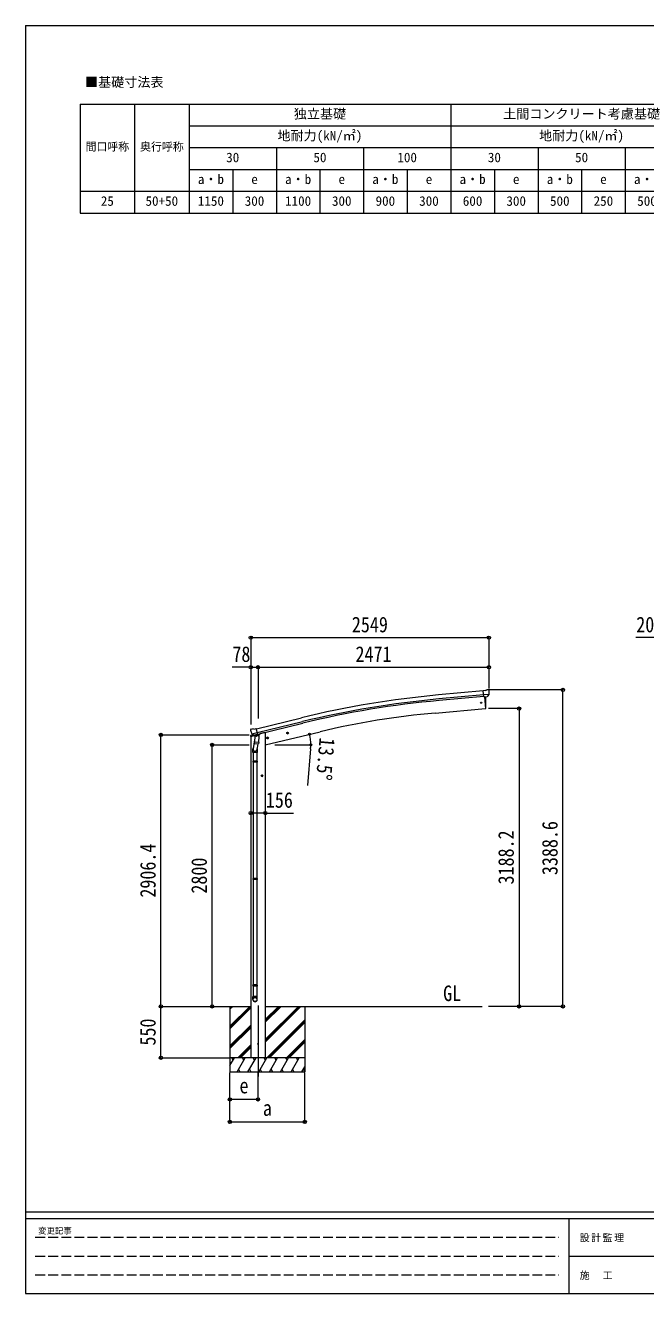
# Model space of a CAD drawing. Units: millimetres at full size, with parts at other scales. Extents: x -9783 to 9892, y -6828 to 6752.
# Drawn here: x -9783 to -3146, y -6828 to 6752 of the extents above; entities that cross this region are included whole.
import ezdxf
from ezdxf.enums import TextEntityAlignment as Align

# ---------------------------------------------------------------- set-up
doc = ezdxf.new("R2010")
doc.units = ezdxf.units.MM
doc.header["$LTSCALE"] = 35
doc.header["$PDMODE"] = 32
doc.header["$PDSIZE"] = 35
doc.linetypes.add('DASHED3', pattern=[4, 3, -1])
for name, color, linetype, lineweight in [('0-0_0', 7, 'Continuous', 9), ('0-1_本体', 4, 'Continuous', 9), ('0-2_部品', 7, 'Continuous', 9), ('0-8_PARTS2', 2, 'Continuous', 9), ('0-A_寸法', 6, 'Continuous', 9), ('1-0_FRAME', 7, 'Continuous', 18), ('F-0_240', 7, 'Continuous', 9)]:
    doc.layers.add(name, color=color, linetype=linetype, lineweight=lineweight)
doc.styles.add('ＭＳ ゴシック', font='')
doc.styles.get('ＭＳ ゴシック').set_extended_font_data('MS Gothic')

msp = doc.modelspace()

# ---------------------------------------------------------------- linework, layer by layer
at = {"layer": '0-0_0', "color": 6}
for p, q in [((-4030.98, -3752.34), (-4030.98, -363.74)), ((-4500, -564.14), (-4500, -3752.34))]:
    msp.add_line(p, q, dxfattribs=at)
at = {"layer": '0-0_0'}
for p, q in [((-7968.03, -3752.34), (-7371.69, -3752.34)), ((-7593.94, -3752.34), (-7593.94, -4452.34)), ((-7593.94, -3963.56), (-7382.71, -3752.34)), ((-7593.94, -3779.72), (-7566.56, -3752.34)), ((-7593.94, -3765.58), (-7580.7, -3752.34)), ((-7593.94, -3977.71), (-7371.69, -3755.46)), ((-7593.94, -3991.85), (-7371.69, -3769.6)), ((-7216.19, -3752.34), (-4894.1, -3752.34)), ((-7216.19, -4134.6), (-6833.93, -3752.34)), ((-7216.19, -4106.31), (-6862.21, -3752.34)), ((-7216.19, -4120.45), (-6848.07, -3752.34)), ((-7216.19, -3922.47), (-7046.06, -3752.34)), ((-7216.19, -3908.32), (-7060.2, -3752.34)), ((-7216.19, -3894.18), (-7074.34, -3752.34)), ((-6793.94, -3752.34), (-6793.94, -4452.34)), ((-7200.08, -4302.34), (-6793.94, -3896.2)), ((-7185.94, -4302.34), (-6793.94, -3910.34)), ((-7171.8, -4302.34), (-6793.94, -3924.48)), ((-7593.94, -4175.69), (-7371.69, -3953.45)), ((-7593.94, -4189.84), (-7371.69, -3967.59)), ((-7593.94, -4203.98), (-7371.69, -3981.73)), ((-7508.45, -4302.34), (-7371.69, -4165.58)), ((-7494.31, -4302.34), (-7371.69, -4179.72)), ((-7480.17, -4302.34), (-7371.69, -4193.86)), ((-6987.95, -4302.34), (-6793.94, -4108.33)), ((-6973.81, -4302.34), (-6793.94, -4122.47)), ((-6959.67, -4302.34), (-6793.94, -4136.61)), ((-7593.94, -4386.17), (-7545.54, -4302.33)), ((-6793.94, -4302.34), (-7593.94, -4302.34)), ((-7560.54, -4328.32), (-7575.54, -4302.33)), ((-7516.68, -4452.33), (-7430.07, -4302.34)), ((-7445.07, -4328.32), (-7460.08, -4302.34)), ((-7401.21, -4452.34), (-7314.6, -4302.34)), ((-7329.6, -4328.32), (-7344.6, -4302.34)), ((-7285.74, -4452.34), (-7199.13, -4302.34)), ((-7214.13, -4328.32), (-7229.13, -4302.33)), ((-7170.27, -4452.34), (-7083.66, -4302.34)), ((-7098.66, -4328.32), (-7113.66, -4302.34)), ((-7054.8, -4452.34), (-6968.19, -4302.34)), ((-6998.19, -4302.34), (-6983.19, -4328.32)), ((-6939.32, -4452.34), (-6852.72, -4302.34)), ((-6867.72, -4328.32), (-6882.72, -4302.34)), ((-7593.94, -4452.34), (-6793.94, -4452.34)), ((-7501.68, -4426.36), (-7486.68, -4452.33)), ((-7386.21, -4426.35), (-7371.21, -4452.34)), ((-7270.74, -4426.36), (-7255.74, -4452.34)), ((-7155.27, -4426.36), (-7140.27, -4452.34)), ((-7039.8, -4426.36), (-7024.8, -4452.34)), ((-6924.33, -4426.36), (-6909.33, -4452.34)), ((-6823.85, -4452.34), (-6793.94, -4400.53)), ((-6808.86, -4426.36), (-6793.86, -4452.34))]:
    msp.add_line(p, q, dxfattribs=at)
at = {"layer": '0-1_本体'}
for p, q in [((-4884.32, -374.53), (-5361.63, -417.81)), ((-4880.55, -417.53), (-5357.74, -460.79)), ((-4879.09, -434.31), (-5356.22, -477.57)), ((-4871.87, -436.52), (-4860.7, -564.12)), ((-7311.17, -778.74), (-6828.29, -661.26)), ((-5398.65, -611.19), (-4860.7, -564.12)), ((-7301.09, -820.71), (-6818.09, -703.2)), ((-7297.16, -837.09), (-6814.11, -719.56)), ((-7215.69, -952.34), (-6630.02, -811.73)), ((-7371.19, -862.04), (-7371.19, -4302.34)), ((-7215.69, -822.34), (-7215.69, -4302.34))]:
    msp.add_line(p, q, dxfattribs=at)
at = {"layer": '0-1_本体', "color": 6}
msp.add_line((-7215.69, -1682.52), (-7371.69, -1682.52), dxfattribs=at)
at = {"layer": '0-1_本体'}
msp.add_lwpolyline([(-7215.69, -822.34), (-7235.69, -822.34), (-7269.2, -830.38)], dxfattribs=at)
for centre, radius, start, end in [((-4456.93, -10407.73), 10030.81, 95.17465, 103.67464), ((-4456.93, -10407.73), 9987.65, 95.17465, 103.67464), ((-4456.93, -10407.73), 9970.81, 95.17465, 103.67464), ((-4665.03, -8996.51), 8417.35, 95.00001, 103.5)]:
    msp.add_arc(centre, radius, start, end, dxfattribs=at)
at = {"layer": '0-2_部品'}
for p, q in [((-4857.93, -370.08), (-4884.5, -372.41)), ((-4878.84, -437.07), (-4884.5, -372.41)), ((-4857.93, -370.08), (-4846.22, -363.32)), ((-4831.31, -361.73), (-4844.98, -362.93)), ((-4822.18, -367.48), (-4827.66, -362.88)), ((-4821.11, -369.53), (-4821, -370.87)), ((-4821.64, -412.37), (-4880.55, -417.53)), ((-4868.88, -436.2), (-4878.84, -437.07)), ((-4871.87, -436.46), (-4860.71, -564.06)), ((-4835.28, -433.26), (-4842.98, -433.93)), ((-4832.89, -431.86), (-4821.95, -412.92)), ((-4860.71, -564.06), (-4858.65, -563.81)), ((-7373.13, -794.32), (-7372.85, -795.47)), ((-7368.91, -785.75), (-7372.77, -792.04)), ((-7365.81, -783.5), (-7352.63, -780.33)), ((-7338.07, -783.01), (-7351.33, -780.31)), ((-7338.07, -783.01), (-7312.14, -776.78)), ((-7374.25, -862.66), (-7331.55, -852.4)), ((-7374.25, -855.77), (-7374.25, -862.66)), ((-7345.75, -846.56), (-7371.95, -852.85)), ((-7359.07, -834.63), (-7301.57, -820.82)), ((-7342.22, -849.54), (-7358.6, -835.05)), ((-7330.63, -899.06), (-7346.54, -995.23)), ((-7339.51, -850.11), (-7331.99, -848.3)), ((-7338.68, -850), (-7337.15, -849.63)), ((-7337.15, -849.63), (-7300.44, -840.82)), ((-7335.31, -849.86), (-7335.36, -850.6)), ((-7334.6, -851.64), (-7308.79, -858.08)), ((-7333.22, -936.29), (-7332.35, -923.83)), ((-7332.82, -937.65), (-7332.83, -937.65)), ((-7327.69, -856.99), (-7332.36, -923.83)), ((-7286.67, -927.02), (-7332.36, -923.83)), ((-7331.38, -938.43), (-7289.68, -941.35)), ((-7282, -860.18), (-7327.69, -856.99)), ((-7325.91, -853.81), (-7326.14, -857.1)), ((-7306.39, -842.65), (-7307.42, -857.25)), ((-7295.11, -940.97), (-7305.84, -1004.55)), ((-7300.44, -840.82), (-7298.91, -840.46)), ((-7297.36, -838.35), (-7296.42, -838.42)), ((-7296.42, -838.42), (-7283.1, -853.73)), ((-7292.42, -843.01), (-7273.53, -838.48)), ((-7286.69, -927.02), (-7287.57, -939.72)), ((-7286.67, -927.02), (-7282, -860.18)), ((-7283.1, -853.73), (-7283.54, -860.08)), ((-7269.7, -830.3), (-7269.7, -833.61)), ((-7201.38, -879.88), (-7181.93, -875.21)), ((-7196.82, -872.1), (-7198.96, -879.29)), ((-7189.53, -870.35), (-7196.82, -872.1)), ((-7189.32, -887.27), (-7193.99, -867.82)), ((-7184.36, -875.79), (-7189.53, -870.35)), ((-7186.49, -882.99), (-7184.36, -875.79)), ((-6987.46, -828.52), (-6968.01, -823.85)), ((-6982.9, -820.74), (-6985.03, -827.94)), ((-6975.6, -818.99), (-6982.9, -820.74)), ((-6975.4, -835.91), (-6980.07, -816.46)), ((-6970.44, -824.43), (-6975.6, -818.99)), ((-6972.57, -831.63), (-6970.44, -824.43)), ((-7348.69, -1032.39), (-7348.69, -998.04)), ((-7302.69, -1032.39), (-7348.69, -1032.39)), ((-7346.69, -1032.39), (-7346.69, -1126.39)), ((-7304.69, -1032.39), (-7304.69, -1126.39)), ((-7302.69, -997.74), (-7302.69, -1032.39)), ((-7348.69, -1128.39), (-7347.69, -1126.39)), ((-7302.69, -1128.39), (-7348.69, -1128.39)), ((-7302.69, -1136.39), (-7348.69, -1136.39)), ((-7303.69, -1126.39), (-7347.69, -1126.39)), ((-7303.69, -1138.39), (-7347.69, -1138.39)), ((-7346.69, -1138.39), (-7346.69, -2382.58)), ((-7304.69, -1138.39), (-7304.69, -2382.58)), ((-7302.69, -1128.39), (-7303.69, -1126.39)), ((-7302.69, -1136.39), (-7303.69, -1138.39)), ((-7302.69, -1128.39), (-7302.69, -1136.39)), ((-7240.19, -1282.45), (-7260.19, -1282.45)), ((-7250.19, -1274.95), (-7256.69, -1278.7)), ((-7256.69, -1278.7), (-7256.69, -1286.21)), ((-7256.69, -1286.21), (-7250.19, -1289.96)), ((-7250.19, -1292.45), (-7250.19, -1272.45)), ((-7243.69, -1278.7), (-7250.19, -1274.95)), ((-7348.69, -2384.58), (-7347.69, -2382.58)), ((-7302.69, -2384.58), (-7348.69, -2384.58)), ((-7302.69, -2392.58), (-7348.69, -2392.58)), ((-7303.69, -2382.58), (-7347.69, -2382.58)), ((-7303.69, -2394.58), (-7347.69, -2394.58)), ((-7346.69, -2394.58), (-7346.69, -3522.77)), ((-7304.69, -2394.58), (-7304.69, -3522.77)), ((-7302.69, -2384.58), (-7303.69, -2382.58)), ((-7302.69, -2392.58), (-7303.69, -2394.58)), ((-7302.69, -2384.58), (-7302.69, -2392.58)), ((-7348.69, -3524.77), (-7347.69, -3522.77)), ((-7302.69, -3524.77), (-7348.69, -3524.77)), ((-7303.69, -3522.77), (-7347.69, -3522.77)), ((-7302.69, -3524.77), (-7303.69, -3522.77)), ((-7302.69, -3524.77), (-7302.69, -3532.77)), ((-7302.69, -3532.77), (-7348.69, -3532.77)), ((-7348.69, -3678.91), (-7348.69, -3644.77)), ((-7302.69, -3644.77), (-7348.69, -3644.77)), ((-7303.69, -3534.77), (-7347.69, -3534.77)), ((-7346.69, -3534.77), (-7346.69, -3644.77)), ((-7304.69, -3534.77), (-7304.69, -3644.77)), ((-7302.69, -3532.77), (-7303.69, -3534.77)), ((-7302.69, -3678.91), (-7302.69, -3644.77))]:
    msp.add_line(p, q, dxfattribs=at)
for points in [[(-4868.88, -436.2), (-4868.61, -436.27), (-4843.24, -434.05), (-4842.98, -433.93)], [(-4821.56, -411.74), (-4821.85, -412.73), (-4821.95, -412.92)], [(-7306.71, -842.23), (-7296.99, -839.9), (-7312.14, -776.78)], [(-7359.34, -834.05), (-7358.76, -834.9), (-7358.6, -835.05)], [(-7306.71, -842.23), (-7306.95, -842.38), (-7331.71, -848.33), (-7331.99, -848.3)], [(-7198.96, -879.29), (-7193.79, -884.74), (-7186.49, -882.99)], [(-6985.03, -827.94), (-6979.87, -833.38), (-6972.57, -831.63)], [(-7348.69, -1128.39), (-7348.69, -1136.39), (-7347.69, -1138.39)], [(-7250.19, -1289.96), (-7243.69, -1286.21), (-7243.69, -1278.7)], [(-7348.69, -2384.58), (-7348.69, -2392.58), (-7347.69, -2394.58)], [(-7348.69, -3524.77), (-7348.69, -3532.77), (-7347.69, -3534.77)]]:
    msp.add_lwpolyline(points, dxfattribs=at)
for centre, radius in [((-4906.39, -500.8), 6.5), ((-7191.66, -877.54), 8.5), ((-7191.66, -877.54), 7.7), ((-7191.66, -877.54), 6.5), ((-6977.74, -826.18), 8.5), ((-6977.74, -826.18), 7.7), ((-6977.74, -826.18), 6.5), ((-7250.19, -1282.45), 8.5), ((-7250.19, -1282.45), 7.7), ((-7250.19, -1282.45), 6.5)]:
    msp.add_circle(centre, radius, dxfattribs=at)
at = {"layer": '0-2_部品', "color": 4}
msp.add_circle((-7293.69, -4152.34), 4.5, dxfattribs=at)
at = {"layer": '0-2_部品'}
for centre, radius, start, end in [((-4844.72, -365.92), 3, 95, 120), ((-4830.88, -366.71), 5, 50.00648, 94.99352), ((-5022.62, -388.51), 202.4, 353.4085, 5), ((-5754.47, -508.25), 900, 356.63919, 4.64986), ((-4859.02, -560.83), 3, 277, 356.63919), ((-7176.05, -748.22), 202.4, 193.5, 205.09125), ((-7364.65, -788.36), 5, 103.5, 148.5), ((-7351.93, -783.25), 3, 78.5, 103.5), ((-7371.25, -855.77), 3, 103.5, 180), ((-7338.79, -849.52), 0.5, 248.23754, 283.5), ((-7335.81, -849.83), 0.5, 356, 103.5), ((-7334.36, -850.67), 1, 176, 256), ((-7331.28, -936.47), 1.95, 175.04017, 217.47766), ((-7331.24, -936.44), 2, 217.40962, 266), ((-7308.44, -857.11), 1.03, 250.03897, 351.96569), ((-7305.8, -842.73), 0.604, 100.59842, 172.20595), ((-7299.03, -839.97), 0.5, 283.5, 318.76246), ((-7289.54, -939.35), 2, 266, 349.46843), ((-7274.7, -833.61), 5, 283.5, 0), ((-7318.69, -998.04), 30, 177.45142, 180)]:
    msp.add_arc(centre, radius, start, end, dxfattribs=at)
for centre, major_axis, ratio, start_param, end_param in [((-4816.79, -365.48), (-15.35, 3.44), 0.101033, 5.97514262, 5.97537366), ((-4824.11, -369.78), (2.71, -1.31), 0.997474, 0.53665673, 1.32256522), ((-4835.54, -430.26), (1.62, -2.54), 0.997631, 5.80419048, 5.89294842), ((-4835.61, -430.15), (-3.5, 2.17), 0.650902, 2.11455212, 2.18736272), ((-4835.49, -430.35), (1.62, -2.54), 0.997631, 5.96575902, 6.76218013), ((-7370.21, -793.61), (-1.57, -2.57), 0.99628, 4.71238898, 5.49965061), ((-7340.23, -847.28), (-0.73, -2.92), 0.997631, 5.80419048, 6.60061159), ((-7340.18, -847.06), (2.63, 3.16), 0.650902, 4.09582259, 4.16863319), ((-7340.21, -847.18), (-0.73, -2.92), 0.997631, 0.39023689, 0.47899483), ((-7325.69, -997.74), (23, 0), 0.996195, 2.55602575, 6.56630284), ((-7325.69, -997.74), (21, 0), 0.996195, 2.93491471, 5.95123941), ((-7325.69, -3677.17), (-23, 0), 0.996195, 3.14159265, 6.28318531), ((-7325.69, -3678.91), (-23, 0), 0.996195, 3.14159265, 6.28318531), ((-7325.69, -3678.91), (0, -23.43), 0.981806, 4.71238898, 7.85398163)]:
    msp.add_ellipse(centre, major_axis=major_axis, ratio=ratio, start_param=start_param, end_param=end_param, dxfattribs=at)
msp.add_ellipse((-7325.69, -3678.91), major_axis=(21, 0), ratio=0.996195, dxfattribs=at)
at = {"layer": '0-8_PARTS2'}
msp.add_line((-7293.69, -3743.13), (-7293.69, -4502.34), dxfattribs=at)
at = {"layer": '0-A_寸法'}
for p, q in [((-7371.69, 196.02), (-4822.69, 196.02)), ((-4822.69, 196.02), (-4822.69, -120.6)), ((-3050.14, 196.02), (-3250.14, 196.02)), ((-7371.69, -120.6), (-7371.69, -732.82)), ((-7371.69, -120.6), (-7293.69, -120.6)), ((-7293.69, -120.6), (-7293.69, -668.45)), ((-7293.69, -120.6), (-4822.69, -120.6)), ((-4822.69, -120.6), (-4822.69, -349.6)), ((-4030.98, -363.74), (-4828.82, -363.74)), ((-4500, -564.14), (-4828.82, -564.14)), ((-8332.27, -845.94), (-7387.18, -845.94)), ((-8332.27, -3752.34), (-8332.27, -845.94)), ((-7784.3, -952.34), (-7387.18, -952.34)), ((-7784.3, -3752.34), (-7784.3, -952.34)), ((-7115.19, -952.34), (-6728.34, -952.34)), ((-6731.19, -994.8), (-6765.55, -1387.29)), ((-7215.69, -1682.52), (-6915.69, -1682.52)), ((-8332.27, -3752.34), (-7604.15, -3752.34)), ((-8332.27, -4302.34), (-8332.27, -3752.34)), ((-4500, -3752.34), (-4828.82, -3752.34)), ((-4030.98, -3752.34), (-4500, -3752.34)), ((-8332.27, -4302.34), (-7604.15, -4302.34)), ((-7593.94, -4988.7), (-7593.94, -4459.75)), ((-7593.94, -4748.72), (-7593.94, -4459.75)), ((-7293.69, -4748.72), (-7293.69, -4459.75)), ((-6793.94, -4988.7), (-6793.94, -4459.75)), ((-7293.69, -4748.72), (-7593.94, -4748.72)), ((-7593.94, -4988.7), (-6793.94, -4988.7))]:
    msp.add_line(p, q, dxfattribs=at)
msp.add_lwpolyline([(-7371.69, 196.02), (-7371.69, -120.6), (-7571.69, -120.6)], dxfattribs=at)
for centre in [(-6742.79, -838.68), (-6729.34, -952.34)]:
    msp.add_circle(centre, 10.62, dxfattribs=at)
for start, end in [(0, 13.5), (354.99678, 0)]:
    msp.add_arc((-7216.19, -952.34), 486.86, start, end, dxfattribs=at)
for p in [(-7371.69, 196.02), (-4822.69, 196.02), (-7371.69, -120.6), (-7293.69, -120.6), (-4822.69, -120.6), (-4030.98, -363.74), (-4500, -564.14), (-8332.27, -845.94), (-7784.3, -952.34), (-7371.69, -1682.52), (-7215.69, -1682.52), (-8332.27, -3752.34), (-7784.3, -3752.34), (-4500, -3752.34), (-4030.98, -3752.34), (-8332.27, -4302.34), (-7593.94, -4748.72), (-7293.69, -4748.72), (-7593.94, -4988.7), (-6793.94, -4988.7)]:
    msp.add_point(p, dxfattribs=at)
at = {"layer": '1-0_FRAME'}
for p, q in [((-9197.51, 5909.14), (-2430.84, 5909.14)), ((-9197.51, 5909.14), (-9197.51, 4742.48)), ((-8614.17, 5909.14), (-8614.17, 4742.48)), ((-5230.84, 5909.14), (-5230.84, 4742.48)), ((-8030.84, 5675.81), (-2430.84, 5675.81)), ((-8030.84, 5442.48), (-2430.84, 5442.48)), ((-4297.51, 5442.48), (-4297.51, 4742.48)), ((-8030.84, 5209.14), (-2430.84, 5209.14)), ((-3830.84, 5209.14), (-3830.84, 4742.48))]:
    msp.add_line(p, q, dxfattribs=at)
for points in [[(-8030.84, 5909.14), (-8030.84, 5675.81), (-8030.84, 4975.81), (-8030.84, 4742.48)], [(-7097.51, 5442.48), (-7097.51, 5209.14), (-7097.51, 4742.48)], [(-6164.17, 5442.48), (-6164.17, 5209.14), (-6164.17, 4742.48)], [(-3364.17, 5442.48), (-3364.17, 4975.81), (-3364.17, 4742.48)], [(-7564.17, 5209.14), (-7564.17, 4975.81), (-7564.17, 4742.48)], [(-6630.84, 5209.14), (-6630.84, 4975.81), (-6630.84, 4742.48)], [(-5697.51, 5209.14), (-5697.51, 4975.81), (-5697.51, 4742.48)], [(-4764.17, 5209.14), (-4764.17, 4975.81), (-4764.17, 4742.48)], [(-9197.51, 4975.81), (-8030.84, 4975.81), (-2430.84, 4975.81)], [(-9197.51, 4742.48), (-8614.17, 4742.48), (-5230.84, 4742.48), (-3364.17, 4742.48), (-2430.84, 4742.48)]]:
    msp.add_lwpolyline(points, dxfattribs=at)
at = {"layer": 'F-0_240', "color": 5}
for p, q in [((-9783.03, 6751.9), (-9783.03, -6828.1)), ((-9783.03, 6751.9), (9396.97, 6751.9)), ((-9783.03, -5953.1), (9396.97, -5953.1)), ((-9783.03, -6023.1), (6285.75, -6023.1)), ((-3969.25, -6023.1), (-3969.25, -6828.1)), ((-3969.25, -6425.6), (3205.75, -6425.6)), ((-9783.03, -6828.1), (9396.97, -6828.1))]:
    msp.add_line(p, q, dxfattribs=at)
at = {"layer": 'F-0_240', "color": 4, "linetype": 'DASHED3'}
for p, q in [((-9678.03, -6224.35), (-4074.25, -6224.35)), ((-9678.03, -6425.6), (-4074.25, -6425.6)), ((-9678.03, -6626.85), (-4074.25, -6626.85))]:
    msp.add_line(p, q, dxfattribs=at)

# ---------------------------------------------------------------- texts
at = {"layer": '0-0_0', "style": 'ＭＳ ゴシック', "width": 0.85}
msp.add_text('GL', height=166.8, dxfattribs=at).set_placement((-5312.74, -3745.4), align=Align.BOTTOM_LEFT)
at = {"layer": '0-A_寸法', "color": 7, "style": 'ＭＳ ゴシック', "width": 0.85}
for s, p in [('2549', (-6289.69, 203.02)), ('20', (-3246.39, 203.02)), ('78', (-7567.94, -113.6)), ('2471', (-6250.69, -113.6)), ('156', (-7210.07, -1675.52)), ('e', (-7492.07, -4734.22)), ('a', (-7242.07, -4974.2))]:
    msp.add_text(s, height=166.8, dxfattribs=at).set_placement(p, align=Align.BOTTOM_LEFT)
for s, rotation, p in [('13.5°', 264.997, (-6683.91, -864.67)), ('3188.2', 90, (-4507, -2446.99)), ('3388.6', 90, (-4037.98, -2346.79)), ('2906.4', 90, (-8339.27, -2587.89)), ('2800', 90, (-7791.3, -2544.84)), ('550', 90, (-8339.27, -4171.71))]:
    msp.add_text(s, height=166.8, rotation=rotation, dxfattribs=at).set_placement(p, align=Align.BOTTOM_LEFT)
at = {"layer": '1-0_FRAME', "style": 'ＭＳ ゴシック'}
for s, height, p in [('■基礎寸法表', 102.6, (-9144.66, 6062.49)), ('独立基礎', 102.6, (-6910.84, 5722.48)), ('土間コンクリート考慮基礎', 102.6, (-4670.84, 5722.48)), ('地耐力(kN/㎡)', 102.6, (-7085.84, 5489.14)), ('地耐力(kN/㎡)', 102.6, (-4285.84, 5489.14)), ('間口呼称', 85.53, (-9139.17, 5384.14)), ('奥行呼称', 85.53, (-8555.84, 5384.14)), ('30', 102.6, (-7634.17, 5255.81)), ('50', 102.6, (-6700.84, 5255.81)), ('100', 102.6, (-5802.51, 5255.81)), ('30', 102.6, (-4834.17, 5255.81)), ('50', 102.6, (-3900.84, 5255.81)), ('a・b', 102.6, (-7937.51, 5022.48)), ('a・b', 102.6, (-7004.17, 5022.48)), ('a・b', 102.6, (-6070.84, 5022.48)), ('a・b', 102.6, (-5137.51, 5022.48)), ('a・b', 102.6, (-4204.17, 5022.48)), ('a・b', 102.6, (-3270.84, 5022.48)), ('e', 102.6, (-7365.84, 5022.48)), ('e', 102.6, (-6432.51, 5022.48)), ('e', 102.6, (-5499.17, 5022.48)), ('e', 102.6, (-4565.84, 5022.48)), ('e', 102.6, (-3632.51, 5022.48)), ('25', 102.6, (-8975.84, 4789.14)), ('50+50', 102.6, (-8497.51, 4789.14)), ('1150', 102.6, (-7937.51, 4789.14)), ('300', 102.6, (-7435.84, 4789.14)), ('1100', 102.6, (-7004.17, 4789.14)), ('300', 102.6, (-6502.51, 4789.14)), ('900', 102.6, (-6035.84, 4789.14)), ('300', 102.6, (-5569.17, 4789.14)), ('600', 102.6, (-5102.51, 4789.14)), ('300', 102.6, (-4635.84, 4789.14)), ('500', 102.6, (-4169.17, 4789.14)), ('250', 102.6, (-3702.51, 4789.14)), ('500', 102.6, (-3235.84, 4789.14))]:
    msp.add_text(s, height=height, dxfattribs=at).set_placement(p, align=Align.BOTTOM_LEFT)
at = {"layer": 'F-0_240', "style": 'ＭＳ ゴシック'}
msp.add_text('変更記事', height=64.15, dxfattribs=at).set_placement((-9646.27, -6206.85), align=Align.BOTTOM_LEFT)
at = {"layer": 'F-0_240', "char_height": 76.98, "attachment_point": 7, "style": 'ＭＳ ゴシック'}
for s, insert in [('\\T1.17;設計監理', (-3851.04, -6276.85)), ('\\T1.17;施\u3000工', (-3851.04, -6679.35))]:
    msp.add_mtext(s, dxfattribs=dict(at, insert=insert))

doc.saveas('drawing.dxf')
